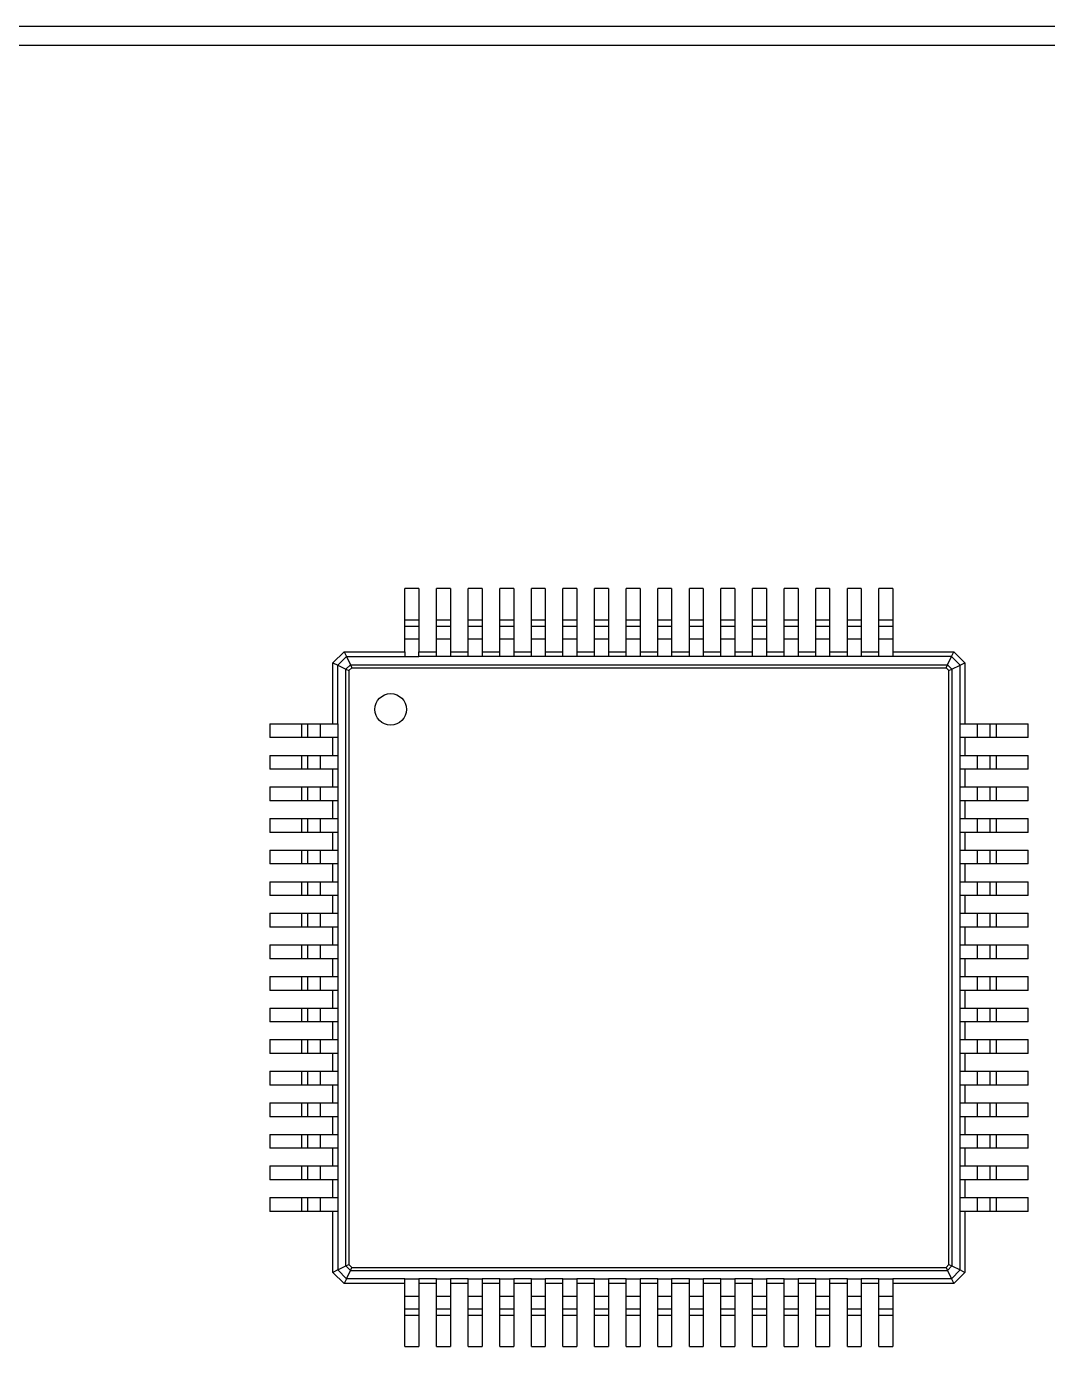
# Model space of a CAD drawing. Header units: millimetres. Extents: x -17 to 297, y -6 to 233.
# Drawn here: x 13.93 to 30.09, y 100.08 to 120.98 of the extents above; entities that cross this region are included whole.
import ezdxf

# ---------------------------------------------------------------- set-up
doc = ezdxf.new("R2010")
doc.units = ezdxf.units.MM
doc.header["$MEASUREMENT"] = 0
doc.layers.add('图层0000', color=7, linetype='Continuous', lineweight=25)

msp = doc.modelspace()

# ---------------------------------------------------------------- linework, layer by layer
at = {"layer": '图层0000', "color": 7, "linetype": 'Continuous', "lineweight": 25}
for p, q in [((88.202, 120.975), (6.902, 120.975)), ((88.402, 120.675), (4.902, 120.675)), ((19.922, 111.575), (19.922, 112.075)), ((20.142, 112.075), (19.922, 112.075)), ((20.142, 112.075), (20.142, 111.575)), ((20.422, 111.575), (20.422, 112.075)), ((20.642, 112.075), (20.422, 112.075)), ((20.642, 112.075), (20.642, 111.575)), ((20.922, 111.575), (20.922, 112.075)), ((21.142, 112.075), (20.922, 112.075)), ((21.142, 112.075), (21.142, 111.575)), ((21.422, 111.575), (21.422, 112.075)), ((21.642, 112.075), (21.422, 112.075)), ((21.642, 112.075), (21.642, 111.575)), ((21.922, 111.575), (21.922, 112.075)), ((22.142, 112.075), (21.922, 112.075)), ((22.142, 112.075), (22.142, 111.575)), ((22.422, 111.575), (22.422, 112.075)), ((22.642, 112.075), (22.422, 112.075)), ((22.642, 112.075), (22.642, 111.575)), ((22.922, 111.575), (22.922, 112.075)), ((23.142, 112.075), (22.922, 112.075)), ((23.142, 112.075), (23.142, 111.575)), ((23.422, 111.575), (23.422, 112.075)), ((23.642, 112.075), (23.422, 112.075)), ((23.642, 112.075), (23.642, 111.575)), ((23.922, 111.575), (23.922, 112.075)), ((24.142, 112.075), (23.922, 112.075)), ((24.142, 112.075), (24.142, 111.575)), ((24.422, 111.575), (24.422, 112.075)), ((24.642, 112.075), (24.422, 112.075)), ((24.642, 112.075), (24.642, 111.575)), ((24.922, 111.575), (24.922, 112.075)), ((25.142, 112.075), (24.922, 112.075)), ((25.142, 112.075), (25.142, 111.575)), ((25.422, 111.575), (25.422, 112.075)), ((25.642, 112.075), (25.422, 112.075)), ((25.642, 112.075), (25.642, 111.575)), ((25.922, 111.575), (25.922, 112.075)), ((26.142, 112.075), (25.922, 112.075)), ((26.142, 112.075), (26.142, 111.575)), ((26.422, 111.575), (26.422, 112.075)), ((26.642, 112.075), (26.422, 112.075)), ((26.642, 112.075), (26.642, 111.575)), ((26.922, 111.575), (26.922, 112.075)), ((27.142, 112.075), (26.922, 112.075)), ((27.142, 112.075), (27.142, 111.575)), ((27.422, 111.575), (27.422, 112.075)), ((27.642, 112.075), (27.422, 112.075)), ((27.642, 112.075), (27.642, 111.575)), ((19.922, 111.475), (19.922, 111.575)), ((20.142, 111.575), (19.922, 111.575)), ((19.922, 111.275), (19.922, 111.475)), ((20.142, 111.475), (19.922, 111.475)), ((20.142, 111.475), (19.922, 111.475)), ((20.142, 111.575), (20.142, 111.475)), ((20.142, 111.475), (20.142, 111.275)), ((20.422, 111.475), (20.422, 111.575)), ((20.642, 111.575), (20.422, 111.575)), ((20.422, 111.275), (20.422, 111.475)), ((20.642, 111.475), (20.422, 111.475)), ((20.642, 111.475), (20.422, 111.475)), ((20.642, 111.575), (20.642, 111.475)), ((20.642, 111.475), (20.642, 111.275)), ((20.922, 111.475), (20.922, 111.575)), ((21.142, 111.575), (20.922, 111.575)), ((20.922, 111.275), (20.922, 111.475)), ((21.142, 111.475), (20.922, 111.475)), ((21.142, 111.475), (20.922, 111.475)), ((21.142, 111.575), (21.142, 111.475)), ((21.142, 111.475), (21.142, 111.275)), ((21.422, 111.475), (21.422, 111.575)), ((21.642, 111.575), (21.422, 111.575)), ((21.422, 111.275), (21.422, 111.475)), ((21.642, 111.475), (21.422, 111.475)), ((21.642, 111.475), (21.422, 111.475)), ((21.642, 111.575), (21.642, 111.475)), ((21.642, 111.475), (21.642, 111.275)), ((21.922, 111.475), (21.922, 111.575)), ((22.142, 111.575), (21.922, 111.575)), ((21.922, 111.275), (21.922, 111.475)), ((22.142, 111.475), (21.922, 111.475)), ((22.142, 111.475), (21.922, 111.475)), ((22.142, 111.575), (22.142, 111.475)), ((22.142, 111.475), (22.142, 111.275)), ((22.422, 111.475), (22.422, 111.575)), ((22.642, 111.575), (22.422, 111.575)), ((22.422, 111.275), (22.422, 111.475)), ((22.642, 111.475), (22.422, 111.475)), ((22.642, 111.475), (22.422, 111.475)), ((22.642, 111.575), (22.642, 111.475)), ((22.642, 111.475), (22.642, 111.275)), ((22.922, 111.475), (22.922, 111.575)), ((23.142, 111.575), (22.922, 111.575)), ((22.922, 111.275), (22.922, 111.475)), ((23.142, 111.475), (22.922, 111.475)), ((23.142, 111.475), (22.922, 111.475)), ((23.142, 111.575), (23.142, 111.475)), ((23.142, 111.475), (23.142, 111.275)), ((23.422, 111.475), (23.422, 111.575)), ((23.642, 111.575), (23.422, 111.575)), ((23.422, 111.275), (23.422, 111.475)), ((23.642, 111.475), (23.422, 111.475)), ((23.642, 111.475), (23.422, 111.475)), ((23.642, 111.575), (23.642, 111.475)), ((23.642, 111.475), (23.642, 111.275)), ((23.922, 111.475), (23.922, 111.575)), ((24.142, 111.575), (23.922, 111.575)), ((23.922, 111.275), (23.922, 111.475)), ((24.142, 111.475), (23.922, 111.475)), ((24.142, 111.475), (23.922, 111.475)), ((24.142, 111.575), (24.142, 111.475)), ((24.142, 111.475), (24.142, 111.275)), ((24.422, 111.475), (24.422, 111.575)), ((24.642, 111.575), (24.422, 111.575)), ((24.422, 111.275), (24.422, 111.475)), ((24.642, 111.475), (24.422, 111.475)), ((24.642, 111.475), (24.422, 111.475)), ((24.642, 111.575), (24.642, 111.475)), ((24.642, 111.475), (24.642, 111.275)), ((24.922, 111.475), (24.922, 111.575)), ((25.142, 111.575), (24.922, 111.575)), ((24.922, 111.275), (24.922, 111.475)), ((25.142, 111.475), (24.922, 111.475)), ((25.142, 111.475), (24.922, 111.475)), ((25.142, 111.575), (25.142, 111.475)), ((25.142, 111.475), (25.142, 111.275)), ((25.422, 111.475), (25.422, 111.575)), ((25.642, 111.575), (25.422, 111.575)), ((25.422, 111.275), (25.422, 111.475)), ((25.642, 111.475), (25.422, 111.475)), ((25.642, 111.475), (25.422, 111.475)), ((25.642, 111.575), (25.642, 111.475)), ((25.642, 111.475), (25.642, 111.275)), ((25.922, 111.475), (25.922, 111.575)), ((26.142, 111.575), (25.922, 111.575)), ((25.922, 111.275), (25.922, 111.475)), ((26.142, 111.475), (25.922, 111.475)), ((26.142, 111.475), (25.922, 111.475)), ((26.142, 111.575), (26.142, 111.475)), ((26.142, 111.475), (26.142, 111.275)), ((26.422, 111.475), (26.422, 111.575)), ((26.642, 111.575), (26.422, 111.575)), ((26.422, 111.275), (26.422, 111.475)), ((26.642, 111.475), (26.422, 111.475)), ((26.642, 111.475), (26.422, 111.475)), ((26.642, 111.575), (26.642, 111.475)), ((26.642, 111.475), (26.642, 111.275)), ((26.922, 111.475), (26.922, 111.575)), ((27.142, 111.575), (26.922, 111.575)), ((26.922, 111.275), (26.922, 111.475)), ((27.142, 111.475), (26.922, 111.475)), ((27.142, 111.475), (26.922, 111.475)), ((27.142, 111.575), (27.142, 111.475)), ((27.142, 111.475), (27.142, 111.275)), ((27.422, 111.475), (27.422, 111.575)), ((27.642, 111.575), (27.422, 111.575)), ((27.422, 111.275), (27.422, 111.475)), ((27.642, 111.475), (27.422, 111.475)), ((27.642, 111.475), (27.422, 111.475)), ((27.642, 111.575), (27.642, 111.475)), ((27.642, 111.475), (27.642, 111.275)), ((19.922, 111.075), (19.922, 111.275)), ((20.142, 111.275), (19.922, 111.275)), ((20.142, 111.275), (20.142, 111.075)), ((20.422, 111.075), (20.422, 111.275)), ((20.642, 111.275), (20.422, 111.275)), ((20.642, 111.275), (20.642, 111.075)), ((20.922, 111.075), (20.922, 111.275)), ((21.142, 111.275), (20.922, 111.275)), ((21.142, 111.275), (21.142, 111.075)), ((21.422, 111.075), (21.422, 111.275)), ((21.642, 111.275), (21.422, 111.275)), ((21.642, 111.275), (21.642, 111.075)), ((21.922, 111.075), (21.922, 111.275)), ((22.142, 111.275), (21.922, 111.275)), ((22.142, 111.275), (22.142, 111.075)), ((22.422, 111.075), (22.422, 111.275)), ((22.642, 111.275), (22.422, 111.275)), ((22.642, 111.275), (22.642, 111.075)), ((22.922, 111.075), (22.922, 111.275)), ((23.142, 111.275), (22.922, 111.275)), ((23.142, 111.275), (23.142, 111.075)), ((23.422, 111.075), (23.422, 111.275)), ((23.642, 111.275), (23.422, 111.275)), ((23.642, 111.275), (23.642, 111.075)), ((23.922, 111.075), (23.922, 111.275)), ((24.142, 111.275), (23.922, 111.275)), ((24.142, 111.275), (24.142, 111.075)), ((24.422, 111.075), (24.422, 111.275)), ((24.642, 111.275), (24.422, 111.275)), ((24.642, 111.275), (24.642, 111.075)), ((24.922, 111.075), (24.922, 111.275)), ((25.142, 111.275), (24.922, 111.275)), ((25.142, 111.275), (25.142, 111.075)), ((25.422, 111.075), (25.422, 111.275)), ((25.642, 111.275), (25.422, 111.275)), ((25.642, 111.275), (25.642, 111.075)), ((25.922, 111.075), (25.922, 111.275)), ((26.142, 111.275), (25.922, 111.275)), ((26.142, 111.275), (26.142, 111.075)), ((26.422, 111.075), (26.422, 111.275)), ((26.642, 111.275), (26.422, 111.275)), ((26.642, 111.275), (26.642, 111.075)), ((26.922, 111.075), (26.922, 111.275)), ((27.142, 111.275), (26.922, 111.275)), ((27.142, 111.275), (27.142, 111.075)), ((27.422, 111.075), (27.422, 111.275)), ((27.642, 111.275), (27.422, 111.275)), ((27.642, 111.275), (27.642, 111.075)), ((18.782, 110.9), (18.957, 111.075)), ((18.857, 110.863), (18.995, 111)), ((18.957, 111.075), (19.922, 111.075)), ((18.957, 111.075), (18.995, 111)), ((18.995, 111), (19.922, 111)), ((18.995, 111), (19.06, 110.87)), ((19.922, 111.075), (19.922, 111)), ((19.922, 111), (20.142, 111)), ((20.142, 111.075), (20.422, 111.075)), ((20.142, 111), (20.142, 111.075)), ((20.422, 111), (20.142, 111)), ((20.422, 111), (20.422, 111.075)), ((20.642, 111), (20.422, 111)), ((20.642, 111.075), (20.922, 111.075)), ((20.642, 111.075), (20.642, 111)), ((20.922, 111), (20.642, 111)), ((20.922, 111), (20.922, 111.075)), ((21.142, 111), (20.922, 111)), ((21.142, 111.075), (21.422, 111.075)), ((21.142, 111.075), (21.142, 111)), ((21.422, 111), (21.142, 111)), ((21.422, 111), (21.422, 111.075)), ((21.642, 111), (21.422, 111)), ((21.642, 111.075), (21.922, 111.075)), ((21.642, 111.075), (21.642, 111)), ((21.922, 111), (21.642, 111)), ((21.922, 111), (21.922, 111.075)), ((22.142, 111), (21.922, 111)), ((22.142, 111.075), (22.422, 111.075)), ((22.142, 111.075), (22.142, 111)), ((22.422, 111), (22.142, 111)), ((22.422, 111), (22.422, 111.075)), ((22.642, 111), (22.422, 111)), ((22.642, 111.075), (22.922, 111.075)), ((22.642, 111.075), (22.642, 111)), ((22.922, 111), (22.642, 111)), ((22.922, 111), (22.922, 111.075)), ((23.142, 111), (22.922, 111)), ((23.142, 111.075), (23.422, 111.075)), ((23.142, 111.075), (23.142, 111)), ((23.422, 111), (23.142, 111)), ((23.422, 111), (23.422, 111.075)), ((23.642, 111), (23.422, 111)), ((23.642, 111.075), (23.922, 111.075)), ((23.642, 111.075), (23.642, 111)), ((23.922, 111), (23.642, 111)), ((23.922, 111), (23.922, 111.075)), ((24.142, 111), (23.922, 111)), ((24.142, 111.075), (24.422, 111.075)), ((24.142, 111.075), (24.142, 111)), ((24.422, 111), (24.142, 111)), ((24.422, 111), (24.422, 111.075)), ((24.642, 111), (24.422, 111)), ((24.642, 111.075), (24.922, 111.075)), ((24.642, 111.075), (24.642, 111)), ((24.922, 111), (24.642, 111)), ((24.922, 111), (24.922, 111.075)), ((25.142, 111), (24.922, 111)), ((25.142, 111.075), (25.422, 111.075)), ((25.142, 111.075), (25.142, 111)), ((25.422, 111), (25.142, 111)), ((25.422, 111), (25.422, 111.075)), ((25.642, 111), (25.422, 111)), ((25.642, 111.075), (25.922, 111.075)), ((25.642, 111.075), (25.642, 111)), ((25.922, 111), (25.642, 111)), ((25.922, 111), (25.922, 111.075)), ((26.142, 111), (25.922, 111)), ((26.142, 111.075), (26.422, 111.075)), ((26.142, 111.075), (26.142, 111)), ((26.422, 111), (26.142, 111)), ((26.422, 111), (26.422, 111.075)), ((26.642, 111), (26.422, 111)), ((26.642, 111.075), (26.922, 111.075)), ((26.642, 111.075), (26.642, 111)), ((26.922, 111), (26.642, 111)), ((26.922, 111), (26.922, 111.075)), ((27.142, 111), (26.922, 111)), ((27.142, 111.075), (27.422, 111.075)), ((27.142, 111.075), (27.142, 111)), ((27.422, 111), (27.142, 111)), ((27.422, 111), (27.422, 111.075)), ((27.642, 111), (27.422, 111)), ((27.642, 111.075), (28.607, 111.075)), ((27.642, 111.075), (27.642, 111)), ((28.57, 111), (27.642, 111)), ((28.505, 110.87), (28.57, 111)), ((28.57, 111), (28.607, 111.075)), ((28.707, 110.863), (28.57, 111)), ((28.607, 111.075), (28.782, 110.9)), ((18.782, 109.935), (18.782, 110.9)), ((18.782, 110.9), (18.857, 110.863)), ((18.857, 110.863), (18.987, 110.798)), ((18.857, 109.935), (18.857, 110.863)), ((18.987, 110.798), (19.06, 110.87)), ((18.987, 110.798), (19.036, 110.777)), ((18.987, 101.352), (18.987, 110.798)), ((19.036, 110.777), (19.08, 110.821)), ((19.036, 110.777), (19.036, 101.373)), ((19.06, 110.87), (28.505, 110.87)), ((19.06, 110.87), (19.08, 110.821)), ((19.08, 110.821), (28.485, 110.821)), ((28.485, 110.821), (28.505, 110.87)), ((28.485, 110.821), (28.529, 110.777)), ((28.505, 110.87), (28.577, 110.798)), ((28.529, 110.777), (28.577, 110.798)), ((28.529, 101.373), (28.529, 110.777)), ((28.577, 110.798), (28.707, 110.863)), ((28.577, 110.798), (28.577, 101.352)), ((28.707, 110.863), (28.782, 110.9)), ((28.707, 109.935), (28.707, 110.863)), ((28.782, 110.9), (28.782, 109.935)), ((17.782, 109.935), (18.282, 109.935)), ((17.782, 109.935), (17.782, 109.715)), ((18.282, 109.935), (18.382, 109.935)), ((18.282, 109.935), (18.282, 109.715)), ((18.382, 109.935), (18.582, 109.935)), ((18.382, 109.935), (18.382, 109.715)), ((18.582, 109.935), (18.782, 109.935)), ((18.582, 109.935), (18.582, 109.715)), ((18.782, 109.935), (18.857, 109.935)), ((18.857, 109.935), (18.857, 109.715)), ((28.707, 109.715), (28.707, 109.935)), ((28.707, 109.935), (28.782, 109.935)), ((28.782, 109.935), (28.982, 109.935)), ((28.982, 109.935), (29.182, 109.935)), ((28.982, 109.715), (28.982, 109.935)), ((29.182, 109.935), (29.282, 109.935)), ((29.182, 109.715), (29.182, 109.935)), ((29.182, 109.715), (29.182, 109.935)), ((29.282, 109.935), (29.782, 109.935)), ((29.282, 109.715), (29.282, 109.935)), ((29.782, 109.715), (29.782, 109.935)), ((18.282, 109.715), (17.782, 109.715)), ((18.382, 109.715), (18.282, 109.715)), ((18.582, 109.715), (18.382, 109.715)), ((18.782, 109.715), (18.582, 109.715)), ((18.782, 109.435), (18.782, 109.715)), ((18.857, 109.715), (18.782, 109.715)), ((18.857, 109.715), (18.857, 109.435)), ((28.707, 109.435), (28.707, 109.715)), ((28.782, 109.715), (28.707, 109.715)), ((28.782, 109.715), (28.782, 109.435)), ((28.982, 109.715), (28.782, 109.715)), ((29.182, 109.715), (28.982, 109.715)), ((29.282, 109.715), (29.182, 109.715)), ((29.782, 109.715), (29.282, 109.715)), ((17.782, 109.435), (18.282, 109.435)), ((17.782, 109.435), (17.782, 109.215)), ((18.282, 109.435), (18.382, 109.435)), ((18.282, 109.435), (18.282, 109.215)), ((18.382, 109.435), (18.582, 109.435)), ((18.382, 109.435), (18.382, 109.215)), ((18.582, 109.435), (18.782, 109.435)), ((18.582, 109.435), (18.582, 109.215)), ((18.782, 109.435), (18.857, 109.435)), ((18.857, 109.435), (18.857, 109.215)), ((28.707, 109.215), (28.707, 109.435)), ((28.707, 109.435), (28.782, 109.435)), ((28.782, 109.435), (28.982, 109.435)), ((28.982, 109.435), (29.182, 109.435)), ((28.982, 109.215), (28.982, 109.435)), ((29.182, 109.435), (29.282, 109.435)), ((29.182, 109.215), (29.182, 109.435)), ((29.182, 109.215), (29.182, 109.435)), ((29.282, 109.435), (29.782, 109.435)), ((29.282, 109.215), (29.282, 109.435)), ((29.782, 109.215), (29.782, 109.435)), ((18.282, 109.215), (17.782, 109.215)), ((18.382, 109.215), (18.282, 109.215)), ((18.582, 109.215), (18.382, 109.215)), ((18.782, 109.215), (18.582, 109.215)), ((18.782, 108.935), (18.782, 109.215)), ((18.857, 109.215), (18.782, 109.215)), ((18.857, 109.215), (18.857, 108.935)), ((28.707, 108.935), (28.707, 109.215)), ((28.782, 109.215), (28.707, 109.215)), ((28.782, 109.215), (28.782, 108.935)), ((28.982, 109.215), (28.782, 109.215)), ((29.182, 109.215), (28.982, 109.215)), ((29.282, 109.215), (29.182, 109.215)), ((29.782, 109.215), (29.282, 109.215)), ((17.782, 108.935), (18.282, 108.935)), ((17.782, 108.935), (17.782, 108.715)), ((18.282, 108.935), (18.382, 108.935)), ((18.282, 108.935), (18.282, 108.715)), ((18.382, 108.935), (18.582, 108.935)), ((18.382, 108.935), (18.382, 108.715)), ((18.582, 108.935), (18.782, 108.935)), ((18.582, 108.935), (18.582, 108.715)), ((18.782, 108.935), (18.857, 108.935)), ((18.857, 108.935), (18.857, 108.715)), ((28.707, 108.715), (28.707, 108.935)), ((28.707, 108.935), (28.782, 108.935)), ((28.782, 108.935), (28.982, 108.935)), ((28.982, 108.935), (29.182, 108.935)), ((28.982, 108.715), (28.982, 108.935)), ((29.182, 108.935), (29.282, 108.935)), ((29.182, 108.715), (29.182, 108.935)), ((29.182, 108.715), (29.182, 108.935)), ((29.282, 108.935), (29.782, 108.935)), ((29.282, 108.715), (29.282, 108.935)), ((29.782, 108.715), (29.782, 108.935)), ((18.282, 108.715), (17.782, 108.715)), ((18.382, 108.715), (18.282, 108.715)), ((18.582, 108.715), (18.382, 108.715)), ((18.782, 108.715), (18.582, 108.715)), ((18.782, 108.435), (18.782, 108.715)), ((18.857, 108.715), (18.782, 108.715)), ((18.857, 108.715), (18.857, 108.435)), ((28.707, 108.435), (28.707, 108.715)), ((28.782, 108.715), (28.707, 108.715)), ((28.782, 108.715), (28.782, 108.435)), ((28.982, 108.715), (28.782, 108.715)), ((29.182, 108.715), (28.982, 108.715)), ((29.282, 108.715), (29.182, 108.715)), ((29.782, 108.715), (29.282, 108.715)), ((17.782, 108.435), (18.282, 108.435)), ((17.782, 108.435), (17.782, 108.215)), ((18.282, 108.435), (18.382, 108.435)), ((18.282, 108.435), (18.282, 108.215)), ((18.382, 108.435), (18.582, 108.435)), ((18.382, 108.435), (18.382, 108.215)), ((18.582, 108.435), (18.782, 108.435)), ((18.582, 108.435), (18.582, 108.215)), ((18.782, 108.435), (18.857, 108.435)), ((18.857, 108.435), (18.857, 108.215)), ((28.707, 108.215), (28.707, 108.435)), ((28.707, 108.435), (28.782, 108.435)), ((28.782, 108.435), (28.982, 108.435)), ((28.982, 108.435), (29.182, 108.435)), ((28.982, 108.215), (28.982, 108.435)), ((29.182, 108.435), (29.282, 108.435)), ((29.182, 108.215), (29.182, 108.435)), ((29.182, 108.215), (29.182, 108.435)), ((29.282, 108.435), (29.782, 108.435)), ((29.282, 108.215), (29.282, 108.435)), ((29.782, 108.215), (29.782, 108.435)), ((18.282, 108.215), (17.782, 108.215)), ((18.382, 108.215), (18.282, 108.215)), ((18.582, 108.215), (18.382, 108.215)), ((18.782, 108.215), (18.582, 108.215)), ((18.782, 107.935), (18.782, 108.215)), ((18.857, 108.215), (18.782, 108.215)), ((18.857, 108.215), (18.857, 107.935)), ((28.707, 107.935), (28.707, 108.215)), ((28.782, 108.215), (28.707, 108.215)), ((28.782, 108.215), (28.782, 107.935)), ((28.982, 108.215), (28.782, 108.215)), ((29.182, 108.215), (28.982, 108.215)), ((29.282, 108.215), (29.182, 108.215)), ((29.782, 108.215), (29.282, 108.215)), ((17.782, 107.935), (18.282, 107.935)), ((17.782, 107.935), (17.782, 107.715)), ((18.282, 107.935), (18.382, 107.935)), ((18.282, 107.935), (18.282, 107.715)), ((18.382, 107.935), (18.582, 107.935)), ((18.382, 107.935), (18.382, 107.715)), ((18.582, 107.935), (18.782, 107.935)), ((18.582, 107.935), (18.582, 107.715)), ((18.782, 107.935), (18.857, 107.935)), ((18.857, 107.935), (18.857, 107.715)), ((28.707, 107.715), (28.707, 107.935)), ((28.707, 107.935), (28.782, 107.935)), ((28.782, 107.935), (28.982, 107.935)), ((28.982, 107.935), (29.182, 107.935)), ((28.982, 107.715), (28.982, 107.935)), ((29.182, 107.935), (29.282, 107.935)), ((29.182, 107.715), (29.182, 107.935)), ((29.182, 107.715), (29.182, 107.935)), ((29.282, 107.935), (29.782, 107.935)), ((29.282, 107.715), (29.282, 107.935)), ((29.782, 107.715), (29.782, 107.935)), ((18.282, 107.715), (17.782, 107.715)), ((18.382, 107.715), (18.282, 107.715)), ((18.582, 107.715), (18.382, 107.715)), ((18.782, 107.715), (18.582, 107.715)), ((18.782, 107.435), (18.782, 107.715)), ((18.857, 107.715), (18.782, 107.715)), ((18.857, 107.715), (18.857, 107.435)), ((28.707, 107.435), (28.707, 107.715)), ((28.782, 107.715), (28.707, 107.715)), ((28.782, 107.715), (28.782, 107.435)), ((28.982, 107.715), (28.782, 107.715)), ((29.182, 107.715), (28.982, 107.715)), ((29.282, 107.715), (29.182, 107.715)), ((29.782, 107.715), (29.282, 107.715)), ((17.782, 107.435), (18.282, 107.435)), ((17.782, 107.435), (17.782, 107.215)), ((18.282, 107.435), (18.382, 107.435)), ((18.282, 107.435), (18.282, 107.215)), ((18.382, 107.435), (18.582, 107.435)), ((18.382, 107.435), (18.382, 107.215)), ((18.582, 107.435), (18.782, 107.435)), ((18.582, 107.435), (18.582, 107.215)), ((18.782, 107.435), (18.857, 107.435)), ((18.857, 107.435), (18.857, 107.215)), ((28.707, 107.215), (28.707, 107.435)), ((28.707, 107.435), (28.782, 107.435)), ((28.782, 107.435), (28.982, 107.435)), ((28.982, 107.435), (29.182, 107.435)), ((28.982, 107.215), (28.982, 107.435)), ((29.182, 107.435), (29.282, 107.435)), ((29.182, 107.215), (29.182, 107.435)), ((29.182, 107.215), (29.182, 107.435)), ((29.282, 107.435), (29.782, 107.435)), ((29.282, 107.215), (29.282, 107.435)), ((29.782, 107.215), (29.782, 107.435)), ((18.282, 107.215), (17.782, 107.215)), ((18.382, 107.215), (18.282, 107.215)), ((18.582, 107.215), (18.382, 107.215)), ((18.782, 107.215), (18.582, 107.215)), ((18.782, 106.935), (18.782, 107.215)), ((18.857, 107.215), (18.782, 107.215)), ((18.857, 107.215), (18.857, 106.935)), ((28.707, 106.935), (28.707, 107.215)), ((28.782, 107.215), (28.707, 107.215)), ((28.782, 107.215), (28.782, 106.935)), ((28.982, 107.215), (28.782, 107.215)), ((29.182, 107.215), (28.982, 107.215)), ((29.282, 107.215), (29.182, 107.215)), ((29.782, 107.215), (29.282, 107.215)), ((17.782, 106.935), (18.282, 106.935)), ((17.782, 106.935), (17.782, 106.715)), ((18.282, 106.935), (18.382, 106.935)), ((18.282, 106.935), (18.282, 106.715)), ((18.382, 106.935), (18.582, 106.935)), ((18.382, 106.935), (18.382, 106.715)), ((18.582, 106.935), (18.782, 106.935)), ((18.582, 106.935), (18.582, 106.715)), ((18.782, 106.935), (18.857, 106.935)), ((18.857, 106.935), (18.857, 106.715)), ((28.707, 106.715), (28.707, 106.935)), ((28.707, 106.935), (28.782, 106.935)), ((28.782, 106.935), (28.982, 106.935)), ((28.982, 106.935), (29.182, 106.935)), ((28.982, 106.715), (28.982, 106.935)), ((29.182, 106.935), (29.282, 106.935)), ((29.182, 106.715), (29.182, 106.935)), ((29.182, 106.715), (29.182, 106.935)), ((29.282, 106.935), (29.782, 106.935)), ((29.282, 106.715), (29.282, 106.935)), ((29.782, 106.715), (29.782, 106.935)), ((18.282, 106.715), (17.782, 106.715)), ((18.382, 106.715), (18.282, 106.715)), ((18.582, 106.715), (18.382, 106.715)), ((18.782, 106.715), (18.582, 106.715)), ((18.782, 106.435), (18.782, 106.715)), ((18.857, 106.715), (18.782, 106.715)), ((18.857, 106.715), (18.857, 106.435)), ((28.707, 106.435), (28.707, 106.715)), ((28.782, 106.715), (28.707, 106.715)), ((28.782, 106.715), (28.782, 106.435)), ((28.982, 106.715), (28.782, 106.715)), ((29.182, 106.715), (28.982, 106.715)), ((29.282, 106.715), (29.182, 106.715)), ((29.782, 106.715), (29.282, 106.715)), ((17.782, 106.435), (18.282, 106.435)), ((17.782, 106.435), (17.782, 106.215)), ((18.282, 106.435), (18.382, 106.435)), ((18.282, 106.435), (18.282, 106.215)), ((18.382, 106.435), (18.582, 106.435)), ((18.382, 106.435), (18.382, 106.215)), ((18.582, 106.435), (18.782, 106.435)), ((18.582, 106.435), (18.582, 106.215)), ((18.782, 106.435), (18.857, 106.435)), ((18.857, 106.435), (18.857, 106.215)), ((28.707, 106.215), (28.707, 106.435)), ((28.707, 106.435), (28.782, 106.435)), ((28.782, 106.435), (28.982, 106.435)), ((28.982, 106.435), (29.182, 106.435)), ((28.982, 106.215), (28.982, 106.435)), ((29.182, 106.435), (29.282, 106.435)), ((29.182, 106.215), (29.182, 106.435)), ((29.182, 106.215), (29.182, 106.435)), ((29.282, 106.435), (29.782, 106.435)), ((29.282, 106.215), (29.282, 106.435)), ((29.782, 106.215), (29.782, 106.435)), ((18.282, 106.215), (17.782, 106.215)), ((18.382, 106.215), (18.282, 106.215)), ((18.582, 106.215), (18.382, 106.215)), ((18.782, 106.215), (18.582, 106.215)), ((18.782, 105.935), (18.782, 106.215)), ((18.857, 106.215), (18.782, 106.215)), ((18.857, 106.215), (18.857, 105.935)), ((28.707, 105.935), (28.707, 106.215)), ((28.782, 106.215), (28.707, 106.215)), ((28.782, 106.215), (28.782, 105.935)), ((28.982, 106.215), (28.782, 106.215)), ((29.182, 106.215), (28.982, 106.215)), ((29.282, 106.215), (29.182, 106.215)), ((29.782, 106.215), (29.282, 106.215)), ((17.782, 105.935), (18.282, 105.935)), ((17.782, 105.935), (17.782, 105.715)), ((18.282, 105.935), (18.382, 105.935)), ((18.282, 105.935), (18.282, 105.715)), ((18.382, 105.935), (18.582, 105.935)), ((18.382, 105.935), (18.382, 105.715)), ((18.582, 105.935), (18.782, 105.935)), ((18.582, 105.935), (18.582, 105.715)), ((18.782, 105.935), (18.857, 105.935)), ((18.857, 105.935), (18.857, 105.715)), ((28.707, 105.715), (28.707, 105.935)), ((28.707, 105.935), (28.782, 105.935)), ((28.782, 105.935), (28.982, 105.935)), ((28.982, 105.935), (29.182, 105.935)), ((28.982, 105.715), (28.982, 105.935)), ((29.182, 105.935), (29.282, 105.935)), ((29.182, 105.715), (29.182, 105.935)), ((29.182, 105.715), (29.182, 105.935)), ((29.282, 105.935), (29.782, 105.935)), ((29.282, 105.715), (29.282, 105.935)), ((29.782, 105.715), (29.782, 105.935)), ((18.282, 105.715), (17.782, 105.715)), ((18.382, 105.715), (18.282, 105.715)), ((18.582, 105.715), (18.382, 105.715)), ((18.782, 105.715), (18.582, 105.715)), ((18.782, 105.435), (18.782, 105.715)), ((18.857, 105.715), (18.782, 105.715)), ((18.857, 105.715), (18.857, 105.435)), ((28.707, 105.435), (28.707, 105.715)), ((28.782, 105.715), (28.707, 105.715)), ((28.782, 105.715), (28.782, 105.435)), ((28.982, 105.715), (28.782, 105.715)), ((29.182, 105.715), (28.982, 105.715)), ((29.282, 105.715), (29.182, 105.715)), ((29.782, 105.715), (29.282, 105.715)), ((17.782, 105.435), (18.282, 105.435)), ((17.782, 105.435), (17.782, 105.215)), ((18.282, 105.435), (18.382, 105.435)), ((18.282, 105.435), (18.282, 105.215)), ((18.382, 105.435), (18.582, 105.435)), ((18.382, 105.435), (18.382, 105.215)), ((18.582, 105.435), (18.782, 105.435)), ((18.582, 105.435), (18.582, 105.215)), ((18.782, 105.435), (18.857, 105.435)), ((18.857, 105.435), (18.857, 105.215)), ((28.707, 105.215), (28.707, 105.435)), ((28.707, 105.435), (28.782, 105.435)), ((28.782, 105.435), (28.982, 105.435)), ((28.982, 105.435), (29.182, 105.435)), ((28.982, 105.215), (28.982, 105.435)), ((29.182, 105.435), (29.282, 105.435)), ((29.182, 105.215), (29.182, 105.435)), ((29.182, 105.215), (29.182, 105.435)), ((29.282, 105.435), (29.782, 105.435)), ((29.282, 105.215), (29.282, 105.435)), ((29.782, 105.215), (29.782, 105.435)), ((18.282, 105.215), (17.782, 105.215)), ((18.382, 105.215), (18.282, 105.215)), ((18.582, 105.215), (18.382, 105.215)), ((18.782, 105.215), (18.582, 105.215)), ((18.782, 104.935), (18.782, 105.215)), ((18.857, 105.215), (18.782, 105.215)), ((18.857, 105.215), (18.857, 104.935)), ((28.707, 104.935), (28.707, 105.215)), ((28.782, 105.215), (28.707, 105.215)), ((28.782, 105.215), (28.782, 104.935)), ((28.982, 105.215), (28.782, 105.215)), ((29.182, 105.215), (28.982, 105.215)), ((29.282, 105.215), (29.182, 105.215)), ((29.782, 105.215), (29.282, 105.215)), ((17.782, 104.935), (18.282, 104.935)), ((17.782, 104.935), (17.782, 104.715)), ((18.282, 104.935), (18.382, 104.935)), ((18.282, 104.935), (18.282, 104.715)), ((18.382, 104.935), (18.582, 104.935)), ((18.382, 104.935), (18.382, 104.715)), ((18.582, 104.935), (18.782, 104.935)), ((18.582, 104.935), (18.582, 104.715)), ((18.782, 104.935), (18.857, 104.935)), ((18.857, 104.935), (18.857, 104.715)), ((28.707, 104.715), (28.707, 104.935)), ((28.707, 104.935), (28.782, 104.935)), ((28.782, 104.935), (28.982, 104.935)), ((28.982, 104.935), (29.182, 104.935)), ((28.982, 104.715), (28.982, 104.935)), ((29.182, 104.935), (29.282, 104.935)), ((29.182, 104.715), (29.182, 104.935)), ((29.182, 104.715), (29.182, 104.935)), ((29.282, 104.935), (29.782, 104.935)), ((29.282, 104.715), (29.282, 104.935)), ((29.782, 104.715), (29.782, 104.935)), ((18.282, 104.715), (17.782, 104.715)), ((18.382, 104.715), (18.282, 104.715)), ((18.582, 104.715), (18.382, 104.715)), ((18.782, 104.715), (18.582, 104.715)), ((18.782, 104.435), (18.782, 104.715)), ((18.857, 104.715), (18.782, 104.715)), ((18.857, 104.715), (18.857, 104.435)), ((28.707, 104.435), (28.707, 104.715)), ((28.782, 104.715), (28.707, 104.715)), ((28.782, 104.715), (28.782, 104.435)), ((28.982, 104.715), (28.782, 104.715)), ((29.182, 104.715), (28.982, 104.715)), ((29.282, 104.715), (29.182, 104.715)), ((29.782, 104.715), (29.282, 104.715)), ((17.782, 104.435), (18.282, 104.435)), ((17.782, 104.435), (17.782, 104.215)), ((18.282, 104.435), (18.382, 104.435)), ((18.282, 104.435), (18.282, 104.215)), ((18.382, 104.435), (18.582, 104.435)), ((18.382, 104.435), (18.382, 104.215)), ((18.582, 104.435), (18.782, 104.435)), ((18.582, 104.435), (18.582, 104.215)), ((18.782, 104.435), (18.857, 104.435)), ((18.857, 104.435), (18.857, 104.215)), ((28.707, 104.215), (28.707, 104.435)), ((28.707, 104.435), (28.782, 104.435)), ((28.782, 104.435), (28.982, 104.435)), ((28.982, 104.435), (29.182, 104.435)), ((28.982, 104.215), (28.982, 104.435)), ((29.182, 104.435), (29.282, 104.435)), ((29.182, 104.215), (29.182, 104.435)), ((29.182, 104.215), (29.182, 104.435)), ((29.282, 104.435), (29.782, 104.435)), ((29.282, 104.215), (29.282, 104.435)), ((29.782, 104.215), (29.782, 104.435)), ((18.282, 104.215), (17.782, 104.215)), ((18.382, 104.215), (18.282, 104.215)), ((18.582, 104.215), (18.382, 104.215)), ((18.782, 104.215), (18.582, 104.215)), ((18.782, 103.935), (18.782, 104.215)), ((18.857, 104.215), (18.782, 104.215)), ((18.857, 104.215), (18.857, 103.935)), ((28.707, 103.935), (28.707, 104.215)), ((28.782, 104.215), (28.707, 104.215)), ((28.782, 104.215), (28.782, 103.935)), ((28.982, 104.215), (28.782, 104.215)), ((29.182, 104.215), (28.982, 104.215)), ((29.282, 104.215), (29.182, 104.215)), ((29.782, 104.215), (29.282, 104.215)), ((17.782, 103.935), (18.282, 103.935)), ((17.782, 103.935), (17.782, 103.715)), ((18.282, 103.935), (18.382, 103.935)), ((18.282, 103.935), (18.282, 103.715)), ((18.382, 103.935), (18.582, 103.935)), ((18.382, 103.935), (18.382, 103.715)), ((18.582, 103.935), (18.782, 103.935)), ((18.582, 103.935), (18.582, 103.715)), ((18.782, 103.935), (18.857, 103.935)), ((18.857, 103.935), (18.857, 103.715)), ((28.707, 103.715), (28.707, 103.935)), ((28.707, 103.935), (28.782, 103.935)), ((28.782, 103.935), (28.982, 103.935)), ((28.982, 103.935), (29.182, 103.935)), ((28.982, 103.715), (28.982, 103.935)), ((29.182, 103.935), (29.282, 103.935)), ((29.182, 103.715), (29.182, 103.935)), ((29.182, 103.715), (29.182, 103.935)), ((29.282, 103.935), (29.782, 103.935)), ((29.282, 103.715), (29.282, 103.935)), ((29.782, 103.715), (29.782, 103.935)), ((18.282, 103.715), (17.782, 103.715)), ((18.382, 103.715), (18.282, 103.715)), ((18.582, 103.715), (18.382, 103.715)), ((18.782, 103.715), (18.582, 103.715)), ((18.782, 103.435), (18.782, 103.715)), ((18.857, 103.715), (18.782, 103.715)), ((18.857, 103.715), (18.857, 103.435)), ((28.707, 103.435), (28.707, 103.715)), ((28.782, 103.715), (28.707, 103.715)), ((28.782, 103.715), (28.782, 103.435)), ((28.982, 103.715), (28.782, 103.715)), ((29.182, 103.715), (28.982, 103.715)), ((29.282, 103.715), (29.182, 103.715)), ((29.782, 103.715), (29.282, 103.715)), ((17.782, 103.435), (18.282, 103.435)), ((17.782, 103.435), (17.782, 103.215)), ((18.282, 103.435), (18.382, 103.435)), ((18.282, 103.435), (18.282, 103.215)), ((18.382, 103.435), (18.582, 103.435)), ((18.382, 103.435), (18.382, 103.215)), ((18.582, 103.435), (18.782, 103.435)), ((18.582, 103.435), (18.582, 103.215)), ((18.782, 103.435), (18.857, 103.435)), ((18.857, 103.435), (18.857, 103.215)), ((28.707, 103.215), (28.707, 103.435)), ((28.707, 103.435), (28.782, 103.435)), ((28.782, 103.435), (28.982, 103.435)), ((28.982, 103.435), (29.182, 103.435)), ((28.982, 103.215), (28.982, 103.435)), ((29.182, 103.435), (29.282, 103.435)), ((29.182, 103.215), (29.182, 103.435)), ((29.182, 103.215), (29.182, 103.435)), ((29.282, 103.435), (29.782, 103.435)), ((29.282, 103.215), (29.282, 103.435)), ((29.782, 103.215), (29.782, 103.435)), ((18.282, 103.215), (17.782, 103.215)), ((18.382, 103.215), (18.282, 103.215)), ((18.582, 103.215), (18.382, 103.215)), ((18.782, 103.215), (18.582, 103.215)), ((18.782, 102.935), (18.782, 103.215)), ((18.857, 103.215), (18.782, 103.215)), ((18.857, 103.215), (18.857, 102.935)), ((28.707, 102.935), (28.707, 103.215)), ((28.782, 103.215), (28.707, 103.215)), ((28.782, 103.215), (28.782, 102.935)), ((28.982, 103.215), (28.782, 103.215)), ((29.182, 103.215), (28.982, 103.215)), ((29.282, 103.215), (29.182, 103.215)), ((29.782, 103.215), (29.282, 103.215)), ((17.782, 102.935), (18.282, 102.935)), ((17.782, 102.935), (17.782, 102.715)), ((18.282, 102.935), (18.382, 102.935)), ((18.282, 102.935), (18.282, 102.715)), ((18.382, 102.935), (18.582, 102.935)), ((18.382, 102.935), (18.382, 102.715)), ((18.582, 102.935), (18.782, 102.935)), ((18.582, 102.935), (18.582, 102.715)), ((18.782, 102.935), (18.857, 102.935)), ((18.857, 102.935), (18.857, 102.715)), ((28.707, 102.715), (28.707, 102.935)), ((28.707, 102.935), (28.782, 102.935)), ((28.782, 102.935), (28.982, 102.935)), ((28.982, 102.935), (29.182, 102.935)), ((28.982, 102.715), (28.982, 102.935)), ((29.182, 102.935), (29.282, 102.935)), ((29.182, 102.715), (29.182, 102.935)), ((29.182, 102.715), (29.182, 102.935)), ((29.282, 102.935), (29.782, 102.935)), ((29.282, 102.715), (29.282, 102.935)), ((29.782, 102.715), (29.782, 102.935)), ((18.282, 102.715), (17.782, 102.715)), ((18.382, 102.715), (18.282, 102.715)), ((18.582, 102.715), (18.382, 102.715)), ((18.782, 102.715), (18.582, 102.715)), ((18.782, 102.435), (18.782, 102.715)), ((18.857, 102.715), (18.782, 102.715)), ((18.857, 102.715), (18.857, 102.435)), ((28.707, 102.435), (28.707, 102.715)), ((28.782, 102.715), (28.707, 102.715)), ((28.782, 102.715), (28.782, 102.435)), ((28.982, 102.715), (28.782, 102.715)), ((29.182, 102.715), (28.982, 102.715)), ((29.282, 102.715), (29.182, 102.715)), ((29.782, 102.715), (29.282, 102.715)), ((17.782, 102.435), (18.282, 102.435)), ((17.782, 102.435), (17.782, 102.215)), ((18.282, 102.435), (18.382, 102.435)), ((18.282, 102.435), (18.282, 102.215)), ((18.382, 102.435), (18.582, 102.435)), ((18.382, 102.435), (18.382, 102.215)), ((18.582, 102.435), (18.782, 102.435)), ((18.582, 102.435), (18.582, 102.215)), ((18.782, 102.435), (18.857, 102.435)), ((18.857, 102.435), (18.857, 102.215)), ((28.707, 102.215), (28.707, 102.435)), ((28.707, 102.435), (28.782, 102.435)), ((28.782, 102.435), (28.982, 102.435)), ((28.982, 102.435), (29.182, 102.435)), ((28.982, 102.215), (28.982, 102.435)), ((29.182, 102.435), (29.282, 102.435)), ((29.182, 102.215), (29.182, 102.435)), ((29.182, 102.215), (29.182, 102.435)), ((29.282, 102.435), (29.782, 102.435)), ((29.282, 102.215), (29.282, 102.435)), ((29.782, 102.215), (29.782, 102.435)), ((18.282, 102.215), (17.782, 102.215)), ((18.382, 102.215), (18.282, 102.215)), ((18.582, 102.215), (18.382, 102.215)), ((18.782, 102.215), (18.582, 102.215)), ((18.782, 101.25), (18.782, 102.215)), ((18.857, 102.215), (18.782, 102.215)), ((18.857, 102.215), (18.857, 101.288)), ((28.707, 101.288), (28.707, 102.215)), ((28.782, 102.215), (28.707, 102.215)), ((28.782, 102.215), (28.782, 101.25)), ((28.982, 102.215), (28.782, 102.215)), ((29.182, 102.215), (28.982, 102.215)), ((29.282, 102.215), (29.182, 102.215)), ((29.782, 102.215), (29.282, 102.215)), ((18.987, 101.352), (19.036, 101.373)), ((19.036, 101.373), (19.08, 101.329)), ((28.485, 101.329), (28.529, 101.373)), ((28.529, 101.373), (28.577, 101.352)), ((18.857, 101.288), (18.782, 101.25)), ((18.957, 101.075), (18.782, 101.25)), ((18.857, 101.288), (18.987, 101.352)), ((18.995, 101.15), (18.857, 101.288)), ((18.987, 101.352), (19.06, 101.28)), ((18.995, 101.15), (19.06, 101.28)), ((19.06, 101.28), (19.08, 101.329)), ((19.06, 101.28), (28.505, 101.28)), ((19.08, 101.329), (28.485, 101.329)), ((28.485, 101.329), (28.505, 101.28)), ((28.577, 101.352), (28.505, 101.28)), ((28.505, 101.28), (28.57, 101.15)), ((28.707, 101.288), (28.57, 101.15)), ((28.577, 101.352), (28.707, 101.288)), ((28.782, 101.25), (28.607, 101.075)), ((28.707, 101.288), (28.782, 101.25)), ((18.995, 101.15), (18.957, 101.075)), ((19.922, 101.075), (18.957, 101.075)), ((19.922, 101.15), (18.995, 101.15)), ((19.922, 101.15), (20.142, 101.15)), ((19.922, 101.075), (19.922, 101.15)), ((19.922, 100.875), (19.922, 101.075)), ((20.422, 101.15), (20.142, 101.15)), ((20.142, 101.15), (20.142, 101.075)), ((20.422, 101.075), (20.142, 101.075)), ((20.142, 101.075), (20.142, 100.875)), ((20.422, 101.15), (20.642, 101.15)), ((20.422, 101.075), (20.422, 101.15)), ((20.422, 100.875), (20.422, 101.075)), ((20.922, 101.15), (20.642, 101.15)), ((20.642, 101.15), (20.642, 101.075)), ((20.922, 101.075), (20.642, 101.075)), ((20.642, 101.075), (20.642, 100.875)), ((20.922, 101.15), (21.142, 101.15)), ((20.922, 101.075), (20.922, 101.15)), ((20.922, 100.875), (20.922, 101.075)), ((21.422, 101.15), (21.142, 101.15)), ((21.142, 101.15), (21.142, 101.075)), ((21.422, 101.075), (21.142, 101.075)), ((21.142, 101.075), (21.142, 100.875)), ((21.422, 101.15), (21.642, 101.15)), ((21.422, 101.075), (21.422, 101.15)), ((21.422, 100.875), (21.422, 101.075)), ((21.922, 101.15), (21.642, 101.15)), ((21.642, 101.15), (21.642, 101.075)), ((21.922, 101.075), (21.642, 101.075)), ((21.642, 101.075), (21.642, 100.875)), ((21.922, 101.15), (22.142, 101.15)), ((21.922, 101.075), (21.922, 101.15)), ((21.922, 100.875), (21.922, 101.075)), ((22.422, 101.15), (22.142, 101.15)), ((22.142, 101.15), (22.142, 101.075)), ((22.422, 101.075), (22.142, 101.075)), ((22.142, 101.075), (22.142, 100.875)), ((22.422, 101.15), (22.642, 101.15)), ((22.422, 101.075), (22.422, 101.15)), ((22.422, 100.875), (22.422, 101.075)), ((22.922, 101.15), (22.642, 101.15)), ((22.642, 101.15), (22.642, 101.075)), ((22.922, 101.075), (22.642, 101.075)), ((22.642, 101.075), (22.642, 100.875)), ((22.922, 101.15), (23.142, 101.15)), ((22.922, 101.075), (22.922, 101.15)), ((22.922, 100.875), (22.922, 101.075)), ((23.422, 101.15), (23.142, 101.15)), ((23.142, 101.15), (23.142, 101.075)), ((23.422, 101.075), (23.142, 101.075)), ((23.142, 101.075), (23.142, 100.875)), ((23.422, 101.15), (23.642, 101.15)), ((23.422, 101.075), (23.422, 101.15)), ((23.422, 100.875), (23.422, 101.075)), ((23.922, 101.15), (23.642, 101.15)), ((23.642, 101.15), (23.642, 101.075)), ((23.922, 101.075), (23.642, 101.075)), ((23.642, 101.075), (23.642, 100.875)), ((23.922, 101.15), (24.142, 101.15)), ((23.922, 101.075), (23.922, 101.15)), ((23.922, 100.875), (23.922, 101.075)), ((24.422, 101.15), (24.142, 101.15)), ((24.142, 101.15), (24.142, 101.075)), ((24.422, 101.075), (24.142, 101.075)), ((24.142, 101.075), (24.142, 100.875)), ((24.422, 101.15), (24.642, 101.15)), ((24.422, 101.075), (24.422, 101.15)), ((24.422, 100.875), (24.422, 101.075)), ((24.922, 101.15), (24.642, 101.15)), ((24.642, 101.15), (24.642, 101.075)), ((24.922, 101.075), (24.642, 101.075)), ((24.642, 101.075), (24.642, 100.875)), ((24.922, 101.15), (25.142, 101.15)), ((24.922, 101.075), (24.922, 101.15)), ((24.922, 100.875), (24.922, 101.075)), ((25.422, 101.15), (25.142, 101.15)), ((25.142, 101.15), (25.142, 101.075)), ((25.422, 101.075), (25.142, 101.075)), ((25.142, 101.075), (25.142, 100.875)), ((25.422, 101.15), (25.642, 101.15)), ((25.422, 101.075), (25.422, 101.15)), ((25.422, 100.875), (25.422, 101.075)), ((25.922, 101.15), (25.642, 101.15)), ((25.642, 101.15), (25.642, 101.075)), ((25.922, 101.075), (25.642, 101.075)), ((25.642, 101.075), (25.642, 100.875)), ((25.922, 101.15), (26.142, 101.15)), ((25.922, 101.075), (25.922, 101.15)), ((25.922, 100.875), (25.922, 101.075)), ((26.422, 101.15), (26.142, 101.15)), ((26.142, 101.15), (26.142, 101.075)), ((26.422, 101.075), (26.142, 101.075)), ((26.142, 101.075), (26.142, 100.875)), ((26.422, 101.15), (26.642, 101.15)), ((26.422, 101.075), (26.422, 101.15)), ((26.422, 100.875), (26.422, 101.075)), ((26.922, 101.15), (26.642, 101.15)), ((26.642, 101.15), (26.642, 101.075)), ((26.922, 101.075), (26.642, 101.075)), ((26.642, 101.075), (26.642, 100.875)), ((26.922, 101.15), (27.142, 101.15)), ((26.922, 101.075), (26.922, 101.15)), ((26.922, 100.875), (26.922, 101.075)), ((27.422, 101.15), (27.142, 101.15)), ((27.142, 101.15), (27.142, 101.075)), ((27.422, 101.075), (27.142, 101.075)), ((27.142, 101.075), (27.142, 100.875)), ((27.422, 101.15), (27.642, 101.15)), ((27.422, 101.075), (27.422, 101.15)), ((27.422, 100.875), (27.422, 101.075)), ((28.57, 101.15), (27.642, 101.15)), ((27.642, 101.15), (27.642, 101.075)), ((28.607, 101.075), (27.642, 101.075)), ((27.642, 101.075), (27.642, 100.875)), ((28.57, 101.15), (28.607, 101.075)), ((19.922, 100.675), (19.922, 100.875)), ((19.922, 100.875), (20.142, 100.875)), ((20.142, 100.875), (20.142, 100.675)), ((20.422, 100.675), (20.422, 100.875)), ((20.422, 100.875), (20.642, 100.875)), ((20.642, 100.875), (20.642, 100.675)), ((20.922, 100.675), (20.922, 100.875)), ((20.922, 100.875), (21.142, 100.875)), ((21.142, 100.875), (21.142, 100.675)), ((21.422, 100.675), (21.422, 100.875)), ((21.422, 100.875), (21.642, 100.875)), ((21.642, 100.875), (21.642, 100.675)), ((21.922, 100.675), (21.922, 100.875)), ((21.922, 100.875), (22.142, 100.875)), ((22.142, 100.875), (22.142, 100.675)), ((22.422, 100.675), (22.422, 100.875)), ((22.422, 100.875), (22.642, 100.875)), ((22.642, 100.875), (22.642, 100.675)), ((22.922, 100.675), (22.922, 100.875)), ((22.922, 100.875), (23.142, 100.875)), ((23.142, 100.875), (23.142, 100.675)), ((23.422, 100.675), (23.422, 100.875)), ((23.422, 100.875), (23.642, 100.875)), ((23.642, 100.875), (23.642, 100.675)), ((23.922, 100.675), (23.922, 100.875)), ((23.922, 100.875), (24.142, 100.875)), ((24.142, 100.875), (24.142, 100.675)), ((24.422, 100.675), (24.422, 100.875)), ((24.422, 100.875), (24.642, 100.875)), ((24.642, 100.875), (24.642, 100.675)), ((24.922, 100.675), (24.922, 100.875)), ((24.922, 100.875), (25.142, 100.875)), ((25.142, 100.875), (25.142, 100.675)), ((25.422, 100.675), (25.422, 100.875)), ((25.422, 100.875), (25.642, 100.875)), ((25.642, 100.875), (25.642, 100.675)), ((25.922, 100.675), (25.922, 100.875)), ((25.922, 100.875), (26.142, 100.875)), ((26.142, 100.875), (26.142, 100.675)), ((26.422, 100.675), (26.422, 100.875)), ((26.422, 100.875), (26.642, 100.875)), ((26.642, 100.875), (26.642, 100.675)), ((26.922, 100.675), (26.922, 100.875)), ((26.922, 100.875), (27.142, 100.875)), ((27.142, 100.875), (27.142, 100.675)), ((27.422, 100.675), (27.422, 100.875)), ((27.422, 100.875), (27.642, 100.875)), ((27.642, 100.875), (27.642, 100.675)), ((19.922, 100.575), (19.922, 100.675)), ((19.922, 100.675), (20.142, 100.675)), ((19.922, 100.075), (19.922, 100.575)), ((19.922, 100.575), (20.142, 100.575)), ((20.142, 100.675), (20.142, 100.575)), ((20.142, 100.575), (20.142, 100.075)), ((20.422, 100.575), (20.422, 100.675)), ((20.422, 100.675), (20.642, 100.675)), ((20.422, 100.075), (20.422, 100.575)), ((20.422, 100.575), (20.642, 100.575)), ((20.642, 100.675), (20.642, 100.575)), ((20.642, 100.575), (20.642, 100.075)), ((20.922, 100.575), (20.922, 100.675)), ((20.922, 100.675), (21.142, 100.675)), ((20.922, 100.075), (20.922, 100.575)), ((20.922, 100.575), (21.142, 100.575)), ((21.142, 100.675), (21.142, 100.575)), ((21.142, 100.575), (21.142, 100.075)), ((21.422, 100.575), (21.422, 100.675)), ((21.422, 100.675), (21.642, 100.675)), ((21.422, 100.075), (21.422, 100.575)), ((21.422, 100.575), (21.642, 100.575)), ((21.642, 100.675), (21.642, 100.575)), ((21.642, 100.575), (21.642, 100.075)), ((21.922, 100.575), (21.922, 100.675)), ((21.922, 100.675), (22.142, 100.675)), ((21.922, 100.075), (21.922, 100.575)), ((21.922, 100.575), (22.142, 100.575)), ((22.142, 100.675), (22.142, 100.575)), ((22.142, 100.575), (22.142, 100.075)), ((22.422, 100.575), (22.422, 100.675)), ((22.422, 100.675), (22.642, 100.675)), ((22.422, 100.075), (22.422, 100.575)), ((22.422, 100.575), (22.642, 100.575)), ((22.642, 100.675), (22.642, 100.575)), ((22.642, 100.575), (22.642, 100.075)), ((22.922, 100.575), (22.922, 100.675)), ((22.922, 100.675), (23.142, 100.675)), ((22.922, 100.075), (22.922, 100.575)), ((22.922, 100.575), (23.142, 100.575)), ((23.142, 100.675), (23.142, 100.575)), ((23.142, 100.575), (23.142, 100.075)), ((23.422, 100.575), (23.422, 100.675)), ((23.422, 100.675), (23.642, 100.675)), ((23.422, 100.075), (23.422, 100.575)), ((23.422, 100.575), (23.642, 100.575)), ((23.642, 100.675), (23.642, 100.575)), ((23.642, 100.575), (23.642, 100.075)), ((23.922, 100.575), (23.922, 100.675)), ((23.922, 100.675), (24.142, 100.675)), ((23.922, 100.075), (23.922, 100.575)), ((23.922, 100.575), (24.142, 100.575)), ((24.142, 100.675), (24.142, 100.575)), ((24.142, 100.575), (24.142, 100.075)), ((24.422, 100.575), (24.422, 100.675)), ((24.422, 100.675), (24.642, 100.675)), ((24.422, 100.675), (24.642, 100.675)), ((24.422, 100.075), (24.422, 100.575)), ((24.422, 100.575), (24.642, 100.575)), ((24.642, 100.675), (24.642, 100.575)), ((24.642, 100.575), (24.642, 100.075)), ((24.922, 100.575), (24.922, 100.675)), ((24.922, 100.675), (25.142, 100.675)), ((24.922, 100.075), (24.922, 100.575)), ((24.922, 100.575), (25.142, 100.575)), ((25.142, 100.675), (25.142, 100.575)), ((25.142, 100.575), (25.142, 100.075)), ((25.422, 100.575), (25.422, 100.675)), ((25.422, 100.675), (25.642, 100.675)), ((25.422, 100.075), (25.422, 100.575)), ((25.422, 100.575), (25.642, 100.575)), ((25.642, 100.675), (25.642, 100.575)), ((25.642, 100.575), (25.642, 100.075)), ((25.922, 100.575), (25.922, 100.675)), ((25.922, 100.675), (26.142, 100.675)), ((25.922, 100.075), (25.922, 100.575)), ((25.922, 100.575), (26.142, 100.575)), ((26.142, 100.675), (26.142, 100.575)), ((26.142, 100.575), (26.142, 100.075)), ((26.422, 100.575), (26.422, 100.675)), ((26.422, 100.675), (26.642, 100.675)), ((26.422, 100.075), (26.422, 100.575)), ((26.422, 100.575), (26.642, 100.575)), ((26.642, 100.675), (26.642, 100.575)), ((26.642, 100.575), (26.642, 100.075)), ((26.922, 100.575), (26.922, 100.675)), ((26.922, 100.675), (27.142, 100.675)), ((26.922, 100.075), (26.922, 100.575)), ((26.922, 100.575), (27.142, 100.575)), ((27.142, 100.675), (27.142, 100.575)), ((27.142, 100.575), (27.142, 100.075)), ((27.422, 100.575), (27.422, 100.675)), ((27.422, 100.675), (27.642, 100.675)), ((27.422, 100.075), (27.422, 100.575)), ((27.422, 100.575), (27.642, 100.575)), ((27.642, 100.675), (27.642, 100.575)), ((27.642, 100.575), (27.642, 100.075)), ((19.922, 100.075), (20.142, 100.075)), ((20.422, 100.075), (20.642, 100.075)), ((20.922, 100.075), (21.142, 100.075)), ((21.422, 100.075), (21.642, 100.075)), ((21.922, 100.075), (22.142, 100.075)), ((22.422, 100.075), (22.642, 100.075)), ((22.922, 100.075), (23.142, 100.075)), ((23.422, 100.075), (23.642, 100.075)), ((23.922, 100.075), (24.142, 100.075)), ((24.422, 100.075), (24.642, 100.075)), ((24.922, 100.075), (25.142, 100.075)), ((25.422, 100.075), (25.642, 100.075)), ((25.922, 100.075), (26.142, 100.075)), ((26.422, 100.075), (26.642, 100.075)), ((26.922, 100.075), (27.142, 100.075)), ((27.422, 100.075), (27.642, 100.075))]:
    msp.add_line(p, q, dxfattribs=at)
msp.add_circle((19.695, 110.162), 0.25, dxfattribs=at)

doc.saveas('drawing.dxf')
